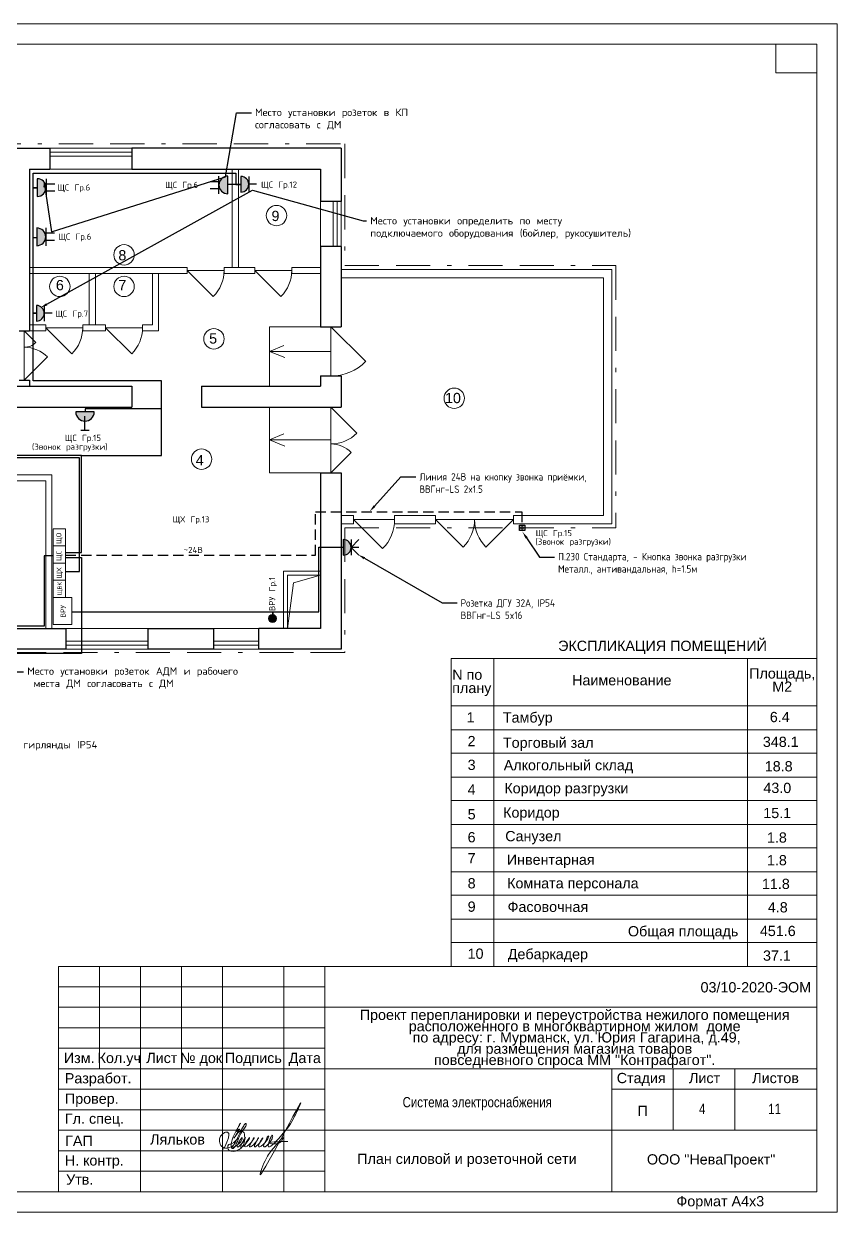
# Model space of a CAD drawing. Header units: metres. Extents: x -472 to 201, y -446 to -235.
# Drawn here: x -7.42 to 12.43, y -341.75 to -312.75 of the extents above; entities that cross this region are included whole.
import ezdxf
from ezdxf import colors
from ezdxf.entities.mleader import LeaderData, LeaderLine
from ezdxf.enums import TextEntityAlignment as Align
from ezdxf.math import Vec2, Vec3

# ---------------------------------------------------------------- set-up
doc = ezdxf.new("R2010")
doc.units = ezdxf.units.M
doc.header["$MEASUREMENT"] = 0
doc.linetypes.add('( Border )', pattern=[1.751, 0.5, -0.25, 0.5, -0.25, 0.001, -0.25])
doc.linetypes.add('( Hidden )', pattern=[0.375, 0.25, -0.125])
for name, color, linetype, lineweight in [('_ЛинииСИЛ', 82, 'Continuous', 30), ('_Электрика', 7, 'Continuous', 15), ('Level 50', 7, 'Continuous', 0), ('Level 63', 7, 'Continuous', 0)]:
    doc.layers.add(name, color=color, linetype=linetype, lineweight=lineweight)
doc.layers.add('_ЭлектрикаОбъектыАнтоции', color=7, linetype='Continuous')
doc.layers.add('Электрика', color=7, linetype='Continuous')
doc.styles.get("Standard").update_dxf_attribs({"font": 'txt.shx'})
doc.styles.add('Style-Arial', font='arial.ttf')

# ---------------------------------------------------------------- blocks, each defined once
blk = doc.blocks.new('*U241')
at = {"true_color": 0xffffff}
h = blk.add_hatch(color=7, dxfattribs=at)
h.dxf.hatch_style = 1
edge = h.paths.add_edge_path()
edge.add_line((630.8, 57.8), (630.8, 82.8))
edge.add_arc((630.8, 70.3), 12.5, 90, 270)
at = {"color": 0, "lineweight": 30}
for p, q in [((605.8, 75.3), (619.4, 75.3)), ((618.3, 57.8), (618.3, 82.8)), ((605.8, 65.3), (619.4, 65.3))]:
    blk.add_line(p, q, dxfattribs=at)
blk.add_lwpolyline([(630.8, 57.8), (630.8, 82.8, 1)], format="xyb", close=True, dxfattribs=at)
blk = doc.blocks.new('*U240')
at = {"true_color": 0xffffff}
h = blk.add_hatch(color=7, dxfattribs=at)
h.dxf.hatch_style = 1
edge = h.paths.add_edge_path()
edge.add_line((630.8, 82.8), (630.8, 57.8))
edge.add_arc((630.8, 70.3), 12.5, 270, 450)
at = {"color": 0, "lineweight": 30}
for p, q in [((655.8, 75.3), (642.3, 75.3)), ((643.3, 82.8), (643.3, 57.8)), ((655.8, 65.3), (642.3, 65.3))]:
    blk.add_line(p, q, dxfattribs=at)
blk.add_lwpolyline([(630.8, 82.8), (630.8, 57.8, 1)], format="xyb", close=True, dxfattribs=at)
blk = doc.blocks.new('*U234')
at = {"true_color": 0xffffff}
h = blk.add_hatch(color=7, dxfattribs=at)
h.dxf.hatch_style = 1
edge = h.paths.add_edge_path()
edge.add_line((-144.6, 22), (-144.6, 2))
edge.add_arc((-144.6, 12), 10, 270, 450)
at = {"color": 0, "lineweight": 30}
for p, q in [((-134.5, 22), (-134.5, 2)), ((-124.5, 12), (-134.5, 12))]:
    blk.add_line(p, q, dxfattribs=at)
blk.add_lwpolyline([(-144.6, 22), (-144.6, 2, 1)], format="xyb", close=True, dxfattribs=at)
blk = doc.blocks.new('ШР.ОУ.IP20-23.двухполюсная')
at = {"true_color": 0xffffff}
h = blk.add_hatch(color=7, dxfattribs=at)
h.dxf.hatch_style = 1
edge = h.paths.add_edge_path()
edge.add_line((0, 0), (25, 0))
edge.add_arc((12.5, 0), 12.5, 0, 180)
at = {"color": 0, "lineweight": 30}
blk.add_line((12.5, 25), (12.5, 12.5), dxfattribs=at)
blk.add_lwpolyline([(0, 0), (25, 0, 1)], format="xyb", close=True, dxfattribs=at)
blk = doc.blocks.new('*U247')
at = {"true_color": 0xffffff}
h = blk.add_hatch(color=7, dxfattribs=at)
h.dxf.hatch_style = 1
edge = h.paths.add_edge_path()
edge.add_line((-135.9, 45.3), (-135.9, 20.3))
edge.add_arc((-135.9, 32.8), 12.5, 270, 450)
at = {"color": 0, "lineweight": 30}
for p, q in [((-123.4, 45.3), (-123.4, 20.3)), ((-123.4, 32.8), (-110.9, 45.3)), ((-110.9, 32.8), (-123.4, 32.8)), ((-123.4, 32.8), (-110.9, 20.3))]:
    blk.add_line(p, q, dxfattribs=at)
blk.add_lwpolyline([(-135.9, 45.3), (-135.9, 20.3, 1)], format="xyb", close=True, dxfattribs=at)

msp = doc.modelspace()

# ---------------------------------------------------------------- hatches: boundary and pattern name
at = {"layer": '_ЭлектрикаОбъектыАнтоции', "linetype": 'Continuous', "lineweight": 0}
h = msp.add_hatch(color=7, dxfattribs=at)
h.dxf.hatch_style = 1
h.paths.add_polyline_path([(-1.45, -327.263, 1), (-1.256, -327.263, 1)])

# ---------------------------------------------------------------- linework, layer by layer
at = {"color": 1, "linetype": '( Border )', "lineweight": 13, "ltscale": 1.666667}
for p, q in [((-9.578, -315.683), (0.412, -315.683)), ((0.412, -315.683), (0.412, -318.649)), ((0.412, -318.649), (7.027, -318.649)), ((7.027, -318.649), (7.027, -325.049)), ((0.412, -325.049), (7.027, -325.049)), ((0.412, -325.049), (0.412, -328.091)), ((0.412, -328.091), (-12.382, -328.091))]:
    msp.add_line(p, q, dxfattribs=at)
at = {"color": 7, "linetype": 'Continuous', "lineweight": 30}
for p, q in [((-7.883, -315.784), (-6.783, -315.784)), ((-6.783, -315.784), (-6.783, -316.294)), ((-4.783, -315.784), (-4.783, -316.294)), ((0.327, -315.784), (-4.783, -315.784)), ((0.327, -315.784), (0.327, -317.088)), ((-7.283, -316.294), (-6.783, -316.294)), ((-7.283, -316.294), (-7.283, -320.244)), ((-4.783, -316.294), (-0.183, -316.294)), ((-0.183, -316.294), (-0.183, -317.088)), ((0.327, -317.088), (-0.183, -317.088)), ((0.327, -318.188), (-0.183, -318.188)), ((-0.183, -318.188), (-0.183, -320.144)), ((0.327, -318.188), (0.327, -320.144)), ((-0.183, -320.144), (0.327, -320.144)), ((-7.533, -320.244), (-7.283, -320.244)), ((-9.383, -321.594), (-4.783, -321.594)), ((-7.533, -321.444), (-7.283, -321.444)), ((-7.283, -321.444), (-7.283, -321.594)), ((-4.783, -321.594), (-4.783, -322.104)), ((-3.083, -321.594), (-3.083, -322.104)), ((-3.083, -321.594), (-0.183, -321.594)), ((-0.183, -321.344), (0.327, -321.344)), ((-0.183, -321.344), (-0.183, -321.594)), ((0.327, -321.344), (0.327, -322.104)), ((-12.133, -322.104), (-4.783, -322.104)), ((-3.083, -322.104), (0.327, -322.104)), ((-0.183, -323.704), (-0.183, -327.504)), ((-0.183, -323.704), (0.327, -323.704)), ((0.327, -323.704), (0.327, -328.014)), ((-7.983, -327.504), (-6.383, -327.504)), ((-6.383, -328.014), (-6.383, -327.504)), ((-4.383, -328.014), (-4.383, -327.504)), ((-4.383, -327.504), (-2.783, -327.504)), ((-2.783, -328.014), (-2.783, -327.504)), ((-0.183, -327.504), (-1.683, -327.504)), ((-1.683, -328.014), (-1.683, -327.504)), ((-6.383, -328.014), (-7.983, -328.014)), ((-2.783, -328.014), (-4.383, -328.014)), ((0.327, -328.014), (-1.683, -328.014))]:
    msp.add_line(p, q, dxfattribs=at)
at = {"color": 7, "linetype": 'Continuous', "lineweight": 13}
for p, q in [((-4.783, -315.784), (-6.783, -315.784)), ((-6.783, -316.294), (-4.783, -316.294)), ((-2.333, -316.294), (-2.333, -318.694)), ((-2.183, -316.294), (-2.183, -318.694)), ((-0.183, -317.088), (-0.183, -318.188)), ((0.327, -318.188), (0.327, -317.088)), ((-7.283, -318.694), (-3.433, -318.694)), ((-3.433, -318.694), (-3.433, -318.844)), ((-2.533, -318.694), (-2.533, -318.844)), ((-2.533, -318.694), (-1.783, -318.694)), ((-1.783, -318.694), (-1.783, -318.844)), ((-0.883, -318.694), (-0.883, -318.844)), ((-0.883, -318.694), (-0.183, -318.694)), ((-7.283, -318.844), (-3.433, -318.844)), ((-5.823, -318.844), (-5.823, -320.094)), ((-5.673, -318.844), (-5.673, -320.094)), ((-4.283, -318.844), (-4.283, -320.094)), ((-4.133, -318.844), (-4.133, -320.244)), ((-2.533, -318.844), (-1.783, -318.844)), ((-0.883, -318.844), (-0.183, -318.844)), ((0.327, -318.749), (6.927, -318.749)), ((0.327, -318.949), (6.727, -318.949)), ((6.727, -318.949), (6.727, -324.749)), ((6.927, -318.749), (6.927, -324.949)), ((-7.283, -320.094), (-6.883, -320.094)), ((-6.883, -320.094), (-6.883, -320.244)), ((-5.983, -320.094), (-5.983, -320.244)), ((-5.983, -320.094), (-5.423, -320.094)), ((-5.423, -320.094), (-5.423, -320.244)), ((-4.523, -320.094), (-4.523, -320.244)), ((-4.523, -320.094), (-4.283, -320.094)), ((-7.283, -320.244), (-6.883, -320.244)), ((-5.983, -320.244), (-5.423, -320.244)), ((-4.523, -320.244), (-4.133, -320.244)), ((-6.733, -323.754), (-7.733, -323.754)), ((-6.883, -323.904), (-7.733, -323.904)), ((-6.883, -323.904), (-6.883, -327.504)), ((-6.733, -323.754), (-6.733, -327.504)), ((0.327, -324.749), (0.627, -324.749)), ((0.627, -324.749), (0.627, -324.949)), ((1.627, -324.749), (1.627, -324.949)), ((1.627, -324.749), (2.627, -324.749)), ((2.627, -324.749), (2.627, -324.949)), ((4.527, -324.749), (4.527, -324.949)), ((4.527, -324.749), (6.727, -324.749)), ((0.327, -324.949), (0.627, -324.949)), ((1.627, -324.949), (2.627, -324.949)), ((4.527, -324.949), (6.927, -324.949)), ((-1.083, -326.104), (-1.083, -327.504)), ((-0.183, -326.104), (-1.083, -326.104)), ((-0.183, -326.204), (-0.983, -326.204)), ((-0.983, -326.204), (-0.983, -327.504)), ((-4.383, -327.504), (-6.383, -327.504)), ((-1.683, -327.504), (-2.783, -327.504)), ((-6.383, -328.014), (-4.383, -328.014)), ((-2.783, -328.014), (-1.683, -328.014)), ((3.007, -328.242), (11.925, -328.242)), ((3.007, -328.242), (3.007, -335.75)), ((4.045, -328.242), (4.045, -335.75)), ((10.236, -328.242), (10.236, -335.75)), ((11.925, -328.242), (11.925, -335.75)), ((3.007, -329.397), (11.925, -329.397)), ((3.007, -335.75), (11.925, -335.75))]:
    msp.add_line(p, q, dxfattribs=at)
at = {"color": 7, "linetype": 'Continuous', "lineweight": 0}
for p, q in [((-4.783, -315.884), (-6.783, -315.884)), ((-4.783, -315.984), (-6.783, -315.984)), ((0.127, -318.188), (0.127, -317.088)), ((0.227, -318.188), (0.227, -317.088)), ((-3.433, -318.769), (-2.533, -318.769)), ((-3.433, -318.769), (-2.796, -319.405)), ((-1.783, -318.769), (-0.883, -318.769)), ((-1.783, -318.769), (-1.146, -319.405)), ((-0.183, -320.144), (-1.428, -320.144)), ((-1.428, -320.144), (-1.428, -321.594)), ((0.072, -320.144), (0.072, -321.344)), ((0.072, -320.144), (0.921, -320.992)), ((-7.408, -320.244), (-7.408, -321.444)), ((-7.408, -320.244), (-7.125, -320.526)), ((-6.883, -320.169), (-5.983, -320.169)), ((-6.883, -320.169), (-6.246, -320.805)), ((-5.423, -320.169), (-4.523, -320.169)), ((-5.423, -320.169), (-4.786, -320.805)), ((-1.073, -320.599), (-1.428, -320.744)), ((-7.408, -321.444), (-6.842, -320.878)), ((0.072, -320.744), (-1.428, -320.744)), ((-1.054, -320.896), (-1.428, -320.744)), ((-1.428, -322.104), (-1.428, -323.704)), ((0.072, -323.704), (0.072, -322.104)), ((0.072, -322.104), (0.709, -322.74)), ((-1.073, -322.759), (-1.428, -322.904)), ((0.072, -322.904), (-1.428, -322.904)), ((-1.054, -323.056), (-1.428, -322.904)), ((0.567, -323.209), (0.072, -323.704)), ((-0.183, -323.704), (-1.428, -323.704)), ((0.627, -324.849), (1.627, -324.849)), ((0.627, -324.849), (1.334, -325.556)), ((2.627, -324.849), (4.527, -324.849)), ((2.627, -324.849), (3.299, -325.52)), ((3.856, -325.52), (4.527, -324.849)), ((-6.383, -327.814), (-4.383, -327.814)), ((-6.383, -327.914), (-4.383, -327.914)), ((-2.783, -327.814), (-1.683, -327.814)), ((-2.783, -327.914), (-1.683, -327.914)), ((3.007, -329.975), (11.925, -329.975)), ((3.007, -330.552), (11.925, -330.552)), ((3.007, -331.13), (11.925, -331.13)), ((3.007, -331.707), (11.925, -331.707)), ((3.007, -332.285), (11.925, -332.285)), ((3.007, -332.862), (11.925, -332.862)), ((3.007, -333.44), (11.925, -333.44)), ((3.007, -334.017), (11.925, -334.017)), ((3.007, -334.595), (11.925, -334.595)), ((3.007, -335.172), (11.925, -335.172))]:
    msp.add_line(p, q, dxfattribs=at)
at = {"color": 7, "linetype": 'Continuous', "lineweight": 13}
for points in [[(-6.701, -325.492), (-6.4, -325.492), (-6.4, -325.074), (-6.701, -325.074)], [(-6.701, -325.91), (-6.4, -325.91), (-6.4, -325.492), (-6.701, -325.492)], [(-6.701, -326.328), (-6.4, -326.328), (-6.4, -325.91), (-6.701, -325.91)], [(-6.701, -326.746), (-6.4, -326.746), (-6.4, -326.328), (-6.701, -326.328)], [(-6.701, -327.406), (-6.247, -327.406), (-6.247, -326.746), (-6.701, -326.746)]]:
    msp.add_lwpolyline(points, close=True, dxfattribs=at)
at = {"color": 7, "linetype": 'Continuous', "lineweight": 0, "flags": 128}
msp.add_lwpolyline([(-0.983, -327.504), (-0.837, -326.392), (-0.183, -326.204)], dxfattribs=at)
at = {"color": 7, "linetype": 'Continuous', "lineweight": 0}
for centre in [(-1.254, -317.43), (-4.974, -318.389), (-6.541, -319.159), (-4.974, -319.159), (-2.781, -320.438), (3.082, -321.887), (-3.083, -323.375)]:
    msp.add_circle(centre, 0.249, dxfattribs=at)
for centre, radius, start, end in [((-3.433, -318.769), 0.9, 315, 0), ((-1.783, -318.769), 0.9, 315, 0), ((-6.883, -320.169), 0.9, 315, 0), ((-5.423, -320.169), 0.9, 315, 0), ((-7.408, -320.244), 0.4, 270, 315), ((-7.408, -321.444), 0.8, 45, 90), ((0.072, -320.144), 1.2, 270, 315), ((0.072, -322.104), 0.9, 270, 315), ((0.072, -323.704), 0.7, 45, 90), ((0.627, -324.849), 1, 315, 360), ((2.627, -324.849), 0.95, 315, 360), ((4.527, -324.849), 0.95, 180, 225)]:
    msp.add_arc(centre, radius, start, end, dxfattribs=at)
at = {"color": 5, "linetype": 'Continuous', "lineweight": 0}
msp.add_spline([(-2.546, -340.213), (-2.443, -339.978), (-2.418, -339.884), (-2.418, -339.831), (-2.449, -339.8), (-2.498, -339.8), (-2.576, -339.845), (-2.63, -339.914), (-2.645, -339.955), (-2.645, -340.023), (-2.628, -340.087), (-2.585, -340.148), (-2.536, -340.176), (-2.469, -340.187), (-2.401, -340.169), (-2.342, -340.142), (-2.302, -340.111), (-2.231, -339.988), (-2.165, -339.852), (-2.111, -339.741), (-2.055, -339.644), (-2.018, -339.592), (-2, -339.587), (-1.993, -339.612), (-2.004, -339.653), (-2.037, -339.698), (-2.228, -340.066), (-2.289, -340.172), (-2.334, -340.198), (-2.347, -340.177), (-2.352, -340.156), (-2.36, -340.08), (-2.327, -339.957), (-2.232, -339.75), (-2.134, -339.58), (-2.231, -339.777), (-2.167, -339.722), (-2.296, -339.945), (-2.196, -339.814), (-2.121, -339.771), (-2.065, -339.786), (-2.038, -339.846), (-2.03, -339.943), (-2.101, -340.166), (-2.189, -340.23), (-2.253, -340.257), (-2.353, -340.261), (-2.421, -340.232), (-2.434, -340.21), (-2.442, -340.16), (-2.428, -340.108), (-2.352, -340.081), (-2.199, -339.944), (-2.315, -340.171), (-2.255, -340.137), (-2.101, -339.982), (-2.089, -339.937), (-2.214, -340.154), (-2.081, -340.053), (-2.013, -339.93), (-2.13, -340.163), (-1.968, -340.036), (-1.91, -339.93), (-2.033, -340.148), (-1.867, -340.042), (-1.8, -339.93), (-1.91, -340.15), (-1.74, -340.013), (-1.693, -339.93), (-1.794, -340.147), (-1.597, -339.955), (-1.592, -339.942), (-1.69, -340.135), (-1.446, -339.908), (-1.444, -339.898), (-1.568, -340.138), (-1.349, -339.908), (-1.349, -339.879), (-1.458, -340.127), (-1.157, -339.902), (-0.813, -339.409), (-0.678, -339.118), (-1.656, -340.811), (-1.473, -340.379), (-1.248, -340.089), (-1.095, -339.936), (-1.151, -340.032), (-1.421, -340.064), (-0.978, -340.022)], degree=3, dxfattribs=at)
at = {"layer": '_ЛинииСИЛ', "color": 0, "lineweight": 30}
msp.add_lwpolyline([(4.67, -324.988), (4.802, -324.988), (4.802, -325.112), (4.67, -325.112)], close=True, dxfattribs=at)
at = {"layer": '_ЛинииСИЛ', "color": 0, "lineweight": 13}
msp.add_ellipse((4.735, -325.049), major_axis=(0.033, 0), ratio=0.940243, dxfattribs=at)
at = {"layer": '_Электрика', "color": 175, "lineweight": 30}
msp.add_line((-7.104, -317.974), (-7.191, -317.974), dxfattribs=at)
for points in [[(-7.191, -316.751), (-7.191, -316.398), (-2.247, -316.398), (-2.247, -316.668), (-2.118, -316.668), (-2.443, -316.668)], [(-7.191, -320.169), (-7.191, -319.814), (-7.115, -319.814), (-7.191, -319.814), (-7.191, -316.751), (-7.109, -316.751), (-7.191, -316.751)], [(-6.011, -323.285), (-4.06, -323.285), (-4.06, -321.459), (-7.191, -321.459), (-7.191, -320.169)], [(-4.06, -322.145), (-5.924, -322.145), (-5.924, -322.216)], [(-6.398, -325.655), (-6.011, -325.655), (-6.011, -323.285), (-14.604, -323.285)], [(-6.705, -325.731), (-6.925, -325.731), (-6.925, -327.448), (-7.647, -327.448), (-7.647, -327.356), (-7.647, -327.448), (-10.456, -327.448), (-10.456, -327.366), (-10.456, -327.448), (-12.084, -327.448), (-12.084, -324.55), (-11.981, -324.55)], [(-6.399, -325.774), (-6.011, -325.774), (-6.011, -328.118), (-9.844, -328.118), (-9.844, -328.998), (-9.813, -328.998), (-9.844, -328.998), (-9.844, -329.75), (-39.753, -329.75), (-39.753, -329.794)]]:
    msp.add_lwpolyline(points, dxfattribs=at)
at = {"layer": '_Электрика', "color": 114, "lineweight": 30, "true_color": 0x139b48}
msp.add_lwpolyline([(-6.392, -326.117), (-6.059, -326.117), (-6.059, -323.341), (-15.809, -323.341), (-15.809, -324.756), (-24.518, -324.756), (-24.518, -329.31), (-22.959, -329.31), (-22.959, -329.153), (-22.959, -329.31), (-19.448, -329.31), (-19.448, -329.266), (-19.448, -329.31), (-27.696, -329.31), (-27.696, -329.162), (-27.696, -329.31), (-30.191, -329.31), (-30.191, -329.152), (-30.191, -329.311), (-32.703, -329.311), (-32.703, -329.152), (-32.703, -329.311), (-35.214, -329.311), (-35.214, -329.149)], dxfattribs=at)
at = {"layer": '_Электрика', "color": 2, "linetype": '( Hidden )', "lineweight": 30}
msp.add_lwpolyline([(-6.397, -325.715), (-0.303, -325.715), (-0.303, -324.661), (4.731, -324.661), (4.731, -324.959)], dxfattribs=at)
at = {"layer": '_Электрика', "color": 219, "lineweight": 30, "true_color": 0x642165}
msp.add_lwpolyline([(-6.241, -327.099), (-1.347, -327.099), (-1.347, -327.163), (-1.347, -327.099), (-0.265, -327.099), (-0.219, -327.099), (-0.219, -325.522), (0.36, -325.522)], dxfattribs=at)
at = {"layer": '_ЭлектрикаОбъектыАнтоции', "color": 7, "linetype": 'Continuous', "lineweight": 0}
msp.add_circle((-1.353, -327.263), 0.097, dxfattribs=at)
at = {"layer": 'Level 50', "color": 7, "linetype": 'Continuous', "lineweight": 13}
for p, q in [((-47.075, -313.25), (11.925, -313.25)), ((10.925, -313.25), (10.925, -313.95)), ((11.925, -313.25), (11.925, -341.25)), ((10.925, -313.95), (11.925, -313.95)), ((-47.514, -341.25), (11.925, -341.25))]:
    msp.add_line(p, q, dxfattribs=at)
at = {"layer": 'Level 63', "color": 7, "linetype": 'Continuous', "lineweight": 13}
for p, q in [((-6.575, -335.75), (11.925, -335.75)), ((-6.575, -335.75), (-6.575, -341.25)), ((-5.575, -335.75), (-5.575, -338.25)), ((-4.575, -335.75), (-4.575, -341.25)), ((-3.575, -335.75), (-3.575, -338.25)), ((-2.575, -335.75), (-2.575, -341.25)), ((-1.075, -335.75), (-1.075, -341.25)), ((-0.075, -335.75), (-0.075, -341.25)), ((-0.075, -336.75), (11.925, -336.75)), ((-6.575, -337.75), (-0.075, -337.75)), ((-6.575, -338.25), (-0.075, -338.25)), ((-0.075, -338.25), (11.925, -338.25)), ((6.925, -338.75), (11.925, -338.75)), ((-0.075, -339.75), (11.925, -339.75))]:
    msp.add_line(p, q, dxfattribs=at)
at = {"layer": 'Level 63', "color": 7, "linetype": 'Continuous', "lineweight": 0}
for p, q in [((-6.575, -336.25), (-0.075, -336.25)), ((-6.575, -336.75), (-0.075, -336.75)), ((-6.575, -337.25), (-0.075, -337.25)), ((-6.575, -338.75), (-0.075, -338.75)), ((-6.575, -339.25), (-0.075, -339.25)), ((-6.575, -339.75), (-0.075, -339.75)), ((-6.575, -340.25), (-0.075, -340.25)), ((-6.575, -340.75), (-0.075, -340.75))]:
    msp.add_line(p, q, dxfattribs=at)
at = {"layer": 'Level 63', "color": 7, "linetype": 'Continuous', "lineweight": 0, "flags": 128}
msp.add_lwpolyline([(12.425, -341.75), (-49.075, -341.75), (-49.075, -312.75), (12.425, -312.75), (12.425, -341.75)], close=True, dxfattribs=at)
at = {"layer": 'Level 63', "color": 175, "lineweight": 30, "true_color": 0x4554a5}
for points in [[(-5.927, -322.67), (-5.927, -322.323)], [(-6.032, -322.67), (-5.927, -322.67)], [(-5.927, -322.67), (-5.822, -322.67)]]:
    msp.add_lwpolyline(points, dxfattribs=at)
at = {"layer": 'Level 63', "color": 7, "linetype": 'Continuous', "lineweight": 13, "flags": 128}
for points in [[(6.925, -338.25), (6.925, -341.25)], [(8.425, -338.25), (8.425, -339.75)], [(9.925, -338.25), (9.925, -339.75)]]:
    msp.add_lwpolyline(points, dxfattribs=at)

# ---------------------------------------------------------------- block references
at = {"layer": '_Электрика', "color": 175, "lineweight": 18, "xscale": 0.01725505427835742, "yscale": 0.01725505427835742, "zscale": 0.01725505427835742, "rotation": 180}
for name, p in [('*U241', (3.793, -315.533)), ('*U240', (8.442, -315.47)), ('*U241', (3.784, -316.736))]:
    msp.add_blockref(name, p, dxfattribs=at)
at = {"layer": '_Электрика', "color": 175, "lineweight": 18, "xscale": 0.01896487073378239, "yscale": 0.01896487073378239, "zscale": 0.01896487073378239}
for p in [(0.621, -316.893), (-4.369, -320.041)]:
    msp.add_blockref('*U234', p, dxfattribs=at)
at = {"layer": '_Электрика', "lineweight": 18, "xscale": 0.01518412977256958, "yscale": 0.01518412977256958, "zscale": 0.01518412977256958}
msp.add_blockref('*U247', (2.439, -326.024), dxfattribs=at)
at = {"layer": 'Level 63', "color": 146, "lineweight": 30, "true_color": 0x105689, "xscale": 0.01798282352377563, "yscale": 0.01798282352377563, "zscale": 0.01798282352377563, "rotation": 180}
msp.add_blockref('ШР.ОУ.IP20-23.двухполюсная', (-5.702, -322.22), dxfattribs=at)

# ---------------------------------------------------------------- texts
at = {"color": 7, "linetype": 'Continuous', "lineweight": 0, "style": 'Style-Arial'}
for s, p in [('9', (-1.28, -317.314)), ('8', (-5.015, -318.273)), ('6', (-6.54, -319.002)), ('7', (-5.016, -319.002)), ('5', (-2.801, -320.304)), ('10', (3.05, -321.757)), ('4', (-3.128, -323.275)), ('1', (3.481, -329.549)), ('Тамбур', (4.875, -329.551)), ('6.4', (11.024, -329.541)), ('2', (3.504, -330.128)), ('Торговый зал', (5.374, -330.167)), ('348.1', (11.048, -330.146)), ('3', (3.505, -330.707)), ('Алкогольный склад', (5.868, -330.715)), ('18.8', (10.997, -330.743)), ('4', (3.505, -331.31)), ('Коридор разгрузки', (5.818, -331.279)), ('43.0', (10.963, -331.271)), ('5', (3.506, -331.914)), ('Коридор ', (5.013, -331.872)), ('15.1', (10.961, -331.883)), ('6', (3.505, -332.474)), ('Санузел', (5.012, -332.447)), ('1.8', (10.953, -332.482)), ('7', (3.505, -332.986)), ('Инвентарная', (5.435, -333.022)), ('1.8', (10.953, -333.035)), ('8', (3.506, -333.598)), ('Комната персонала', (5.976, -333.597)), ('11.8', (10.928, -333.613)), ('9', (3.506, -334.168)), ('Фасовочная', (5.366, -334.172)), ('4.8', (10.975, -334.184)), ('Общая площадь ', (8.714, -334.768)), ('451.6', (10.975, -334.761)), ('10', (3.602, -335.316)), ('Дебаркадер', (5.366, -335.325)), ('37.1', (10.954, -335.363))]:
    msp.add_text(s, height=0.25, dxfattribs=at).set_placement(p, align=Align.TOP_CENTER)
at = {"color": 7, "lineweight": 13, "style": 'Style-Arial'}
msp.add_text('ЭКСПЛИКАЦИЯ ПОМЕЩЕНИЙ ', height=0.25, dxfattribs=at).set_placement((5.616, -327.804), align=Align.TOP_LEFT)
at = {"color": 7, "linetype": 'Continuous', "lineweight": 13, "style": 'Style-Arial'}
for s, p in [('03/10-2020-ЭОМ', (10.439, -336.136)), ('П', (7.676, -339.152))]:
    msp.add_text(s, height=0.25, dxfattribs=at).set_placement(p, align=Align.TOP_CENTER)
at = {"color": 7, "linetype": 'Continuous', "lineweight": 0, "style": 'Style-Arial', "width": 0.8}
for s, p in [('4', (9.13, -339.103)), ('11', (10.898, -339.103))]:
    msp.add_text(s, height=0.25, dxfattribs=at).set_placement(p, align=Align.TOP_CENTER)
at = {"color": 7, "linetype": 'Continuous', "lineweight": 13, "char_height": 0.25, "style": 'Style-Arial'}
for s, insert, attachment_point, line_spacing_factor in [('N по \\Pплану', (3.033, -328.508), 1, 0.776524), ('Наименование', (5.957, -328.643), 1, 0.6), ('Проект перепланировки и переустройства нежилого помещения \\Pрасположенного в многоквартирном жилом  доме \\P по адресу: г. Мурманск, ул. Юрия Гагарина, д.49,\\Pдля размещения магазина товаров \\Pповседневного спроса ММ "Контрафагот".', (6.019, -336.808), 2, 0.66)]:
    msp.add_mtext(s, dxfattribs=dict(at, insert=insert, attachment_point=attachment_point, line_spacing_factor=line_spacing_factor))
at = {"color": 7, "linetype": 'Continuous', "lineweight": 0, "char_height": 0.25, "style": 'Style-Arial'}
for s, insert, attachment_point, line_spacing_factor in [('Площадь,\\PМ2', (11.084, -328.477), 2, 0.776524), ('{\\W0.8;Система электроснабжения}', (3.642, -339.101), 5, 0.9)]:
    msp.add_mtext(s, dxfattribs=dict(at, insert=insert, attachment_point=attachment_point, line_spacing_factor=line_spacing_factor))
at = {"color": 7, "linetype": 'Continuous', "lineweight": 13, "insert": (3.392, -340.484), "char_height": 0.25, "width": 6.62488, "attachment_point": 5, "line_spacing_factor": 0.776524, "style": 'Style-Arial'}
msp.add_mtext('План силовой и розеточной сети', dxfattribs=at)
at = {"layer": '_Электрика', "linetype": 'Continuous', "lineweight": 30}
for s, p in [('ЩС Гр.6', (-6.604, -316.819)), ('ЩС Гр.6', (-3.971, -316.756)), ('ЩС Гр.12', (-1.631, -316.749)), ('ЩС Гр.6', (-6.577, -318.018)), ('ЩС Гр.7', (-6.652, -319.897)), ('(Звонок разгрузки)', (-7.222, -323.146)), ('ЩС Гр.15', (-6.42, -322.929)), ('ЩХ Гр.13', (-3.79, -324.917)), ('(Звонок разгрузки)', (5.06, -325.462)), ('ЩС Гр.15', (5.069, -325.253))]:
    msp.add_text(s, height=0.15, dxfattribs=at).set_placement(p)
for s, height, p in [('ЩО', 0.1228, (-6.504, -325.443)), ('ЩС', 0.1228, (-6.504, -325.86)), ('ЩХ', 0.1228, (-6.498, -326.287)), ('ЩВК', 0.1039, (-6.496, -326.693)), ('ВРУ Гр.1', 0.15, (-1.286, -327.083)), ('ВРУ', 0.1228, (-6.4, -327.243))]:
    msp.add_text(s, height=height, rotation=90, dxfattribs=at).set_placement(p)
at = {"layer": '_Электрика', "linetype": 'Continuous', "lineweight": 13}
msp.add_text('~24В', height=0.15, dxfattribs=at).set_placement((-3.516, -325.664))
at = {"layer": 'Level 63', "color": 7, "linetype": 'Continuous', "lineweight": 0, "style": 'Style-Arial'}
for s, p in [('Изм.', (-6.068, -337.985)), ('Кол.уч', (-5.091, -337.985)), ('Лист', (-4.052, -337.985)), ('№ док', (-3.093, -337.985)), ('Подпись', (-1.819, -337.985)), ('Дата', (-0.564, -337.985)), ('Разработ.', (-5.606, -338.481)), ('Стадия', (7.643, -338.475)), ('Лист', (9.188, -338.475)), ('Листов', (10.921, -338.475)), ('Провер.', (-5.761, -338.979)), ('Гл. спец.', (-5.694, -339.466)), ('ГАП', (-6.074, -340.007)), ('Н. контр.', (-5.699, -340.485)), ('ООО "НеваПроект"', (9.348, -340.46)), ('Утв.', (-6.055, -340.952)), ('Формат А4х3', (9.572, -341.481))]:
    msp.add_text(s, height=0.25, dxfattribs=at).set_placement(p, align=Align.MIDDLE_CENTER)
msp.add_text('Ляльков', height=0.25, dxfattribs=at).set_placement((-3.67, -339.848), align=Align.TOP_CENTER)

# ---------------------------------------------------------------- leaders
at = {"layer": 'Электрика', "lineweight": 13}
ml = msp.add_multileader_mtext('Standard', dxfattribs=at)
ml.set_content('Место установки розеток в КП\\Pсогласовать с ДМ', color=256)
ml.set_leader_properties()
ml.build(insert=Vec2(0, 0))
ml.multileader.update_dxf_attribs({"text_right_attachment_type": 6, "dogleg_length": 0.36, "arrow_head_size": 0.18})
ctx = ml.context
ctx.base_point, ctx.char_height, ctx.arrow_head_size, ctx.landing_gap_size, ctx.plane_origin = Vec3(-1.868, -314.926), 0.18, 0.18, 0.09, Vec3(-0.622, -318.5)
ctx.right_attachment = 6
notes = []
notes.append((ctx, [(0, (1, 1, 0), (-2.233, -314.926), (1, 0), 0.366, [(2, [(-6.937, -316.561), (-6.747, -317.828), (-2.499, -316.485)], 0, [])])]))
ctx.mtext.insert, ctx.mtext.width, ctx.mtext.flow_direction = Vec3(-1.778, -314.821), 6.40441, 5
ml = msp.add_multileader_mtext('Standard', dxfattribs=at)
ml.set_content('Место установки определить по месту\\Pподключаемого оборудования (бойлер, рукосушитель)', color=256)
ml.set_leader_properties()
ml.build(insert=Vec2(0, 0))
ml.multileader.update_dxf_attribs({"text_right_attachment_type": 6, "dogleg_length": 0.36, "arrow_head_size": 0.18})
ctx = ml.context
ctx.base_point, ctx.char_height, ctx.arrow_head_size, ctx.landing_gap_size, ctx.plane_origin = Vec3(0.943, -317.556), 0.18, 0.18, 0.09, Vec3(11.675, -324.222)
ctx.right_attachment = 6
notes.append((ctx, [(0, (1, 1, 0), (0.86, -317.556), (1, 0), 0.0833, [(0, [(-7.015, -319.681), (-1.844, -316.814)], 0, [])])]))
ctx.mtext.insert, ctx.mtext.width, ctx.mtext.flow_direction = Vec3(1.033, -317.466), 6.40441, 5
ml = msp.add_multileader_mtext('Standard', dxfattribs=at)
ml.set_content('{\\Fgeniso|c204;Линия 24В на кнопку звонка приёмки,\\PВВГнг-LS 2x1.5}', color=256)
ml.set_leader_properties()
ml.build(insert=Vec2(0, 0))
ml.multileader.update_dxf_attribs({"text_right_attachment_type": 6, "dogleg_length": 0.36, "arrow_head_size": 0.18})
ctx = ml.context
ctx.base_point, ctx.char_height, ctx.arrow_head_size, ctx.landing_gap_size, ctx.plane_origin = Vec3(2.144, -323.806), 0.18, 0.18, 0.09, Vec3(1.155, -322.552)
ctx.right_attachment = 6
notes.append((ctx, [(0, (1, 1, 0), (1.779, -323.806), (1, 0), 0.366, [(0, [(1.018, -324.652)], 0, [])])]))
ctx.mtext.insert, ctx.mtext.width, ctx.mtext.flow_direction = Vec3(2.234, -323.716), 6.40441, 5
ml = msp.add_multileader_mtext('Standard', dxfattribs=at)
ml.set_content('Место установки розеток АДМ и рабочего\\P места ДМ согласовать с ДМ', color=256)
ml.set_leader_properties()
ml.build(insert=Vec2(0, 0))
ml.multileader.update_dxf_attribs({"text_right_attachment_type": 6, "dogleg_length": 0.36, "arrow_head_size": 0.18})
ctx = ml.context
ctx.base_point, ctx.char_height, ctx.arrow_head_size, ctx.landing_gap_size, ctx.plane_origin = Vec3(-7.426, -328.561), 0.18, 0.18, 0.09, Vec3(-5.335, -332.42)
ctx.right_attachment = 6
notes.append((ctx, [(0, (1, 1, 0), (-7.793, -328.561), (1, 0), 0.367, [(2, [(-11.802, -324.67), (-10.262, -327.197), (-7.634, -327.369)], 0, [])])]))
ctx.mtext.insert, ctx.mtext.width, ctx.mtext.flow_direction = Vec3(-7.336, -328.456), 6.40441, 5
ml = msp.add_multileader_mtext('Standard', dxfattribs=at)
ml.set_content('{\\Fgeniso|c204;П.230 Стандарта, - Кнопка звонка разгрузки\\PМеталл., антивандальная, h=1.5м}', color=256)
ml.set_leader_properties()
ml.build(insert=Vec2(0, 0))
ml.multileader.update_dxf_attribs({"text_right_attachment_type": 6, "dogleg_length": 0.36, "arrow_head_size": 0.18})
ctx = ml.context
ctx.base_point, ctx.char_height, ctx.arrow_head_size, ctx.landing_gap_size, ctx.plane_origin = Vec3(5.525, -325.766), 0.18, 0.18, 0.09, Vec3(5.982, -325.084)
ctx.right_attachment = 6
notes.append((ctx, [(0, (1, 1, 0), (5.16, -325.766), (1, 0), 0.366, [(0, [(4.745, -325.144)], 0, [])])]))
ctx.mtext.insert, ctx.mtext.width, ctx.mtext.flow_direction = Vec3(5.615, -325.662), 6.40441, 5
ml = msp.add_multileader_mtext('Standard', dxfattribs=at)
ml.set_content('{\\Fgeniso|c204;Розетка ДГУ 32А, IP54\\PВВГнг-LS 5x16}', color=256)
ml.set_leader_properties()
ml.build(insert=Vec2(0, 0))
ml.multileader.update_dxf_attribs({"text_right_attachment_type": 6, "dogleg_length": 0.36, "arrow_head_size": 0.18})
ctx = ml.context
ctx.base_point, ctx.char_height, ctx.arrow_head_size, ctx.landing_gap_size, ctx.plane_origin = Vec3(3.149, -326.883), 0.18, 0.18, 0.09, Vec3(2.16, -325.629)
ctx.right_attachment = 6
notes.append((ctx, [(0, (1, 1, 0), (2.784, -326.883), (1, 0), 0.366, [(0, [(0.734, -325.702)], 0, [])])]))
ctx.mtext.insert, ctx.mtext.width, ctx.mtext.flow_direction = Vec3(3.239, -326.793), 6.40441, 5
ml = msp.add_multileader_mtext('Standard', dxfattribs=at)
ml.set_content('Розетка гирлянды IP54', color=256)
ml.set_leader_properties()
ml.build(insert=Vec2(0, 0))
ml.multileader.update_dxf_attribs({"text_right_attachment_type": 6, "dogleg_length": 0.36, "arrow_head_size": 0.18})
ctx = ml.context
ctx.base_point, ctx.char_height, ctx.arrow_head_size, ctx.landing_gap_size, ctx.plane_origin = Vec3(-8.58, -330.369), 0.18, 0.18, 0.09, Vec3(-7.635, -333.142)
ctx.right_attachment = 6
notes.append((ctx, [(0, (1, 1, 0), (-8.946, -330.369), (1, 0), 0.366, [(0, [(-9.626, -329.08)], 0, [])])]))
ctx.mtext.insert, ctx.mtext.width, ctx.mtext.flow_direction = Vec3(-8.49, -330.251), 6.40441, 5
for ctx, leaders in notes:
    for number, flags, end, landing, length, lines in leaders:
        leader = LeaderData()
        leader.index, (leader.has_last_leader_line, leader.has_dogleg_vector, leader.attachment_direction) = number, flags
        leader.last_leader_point, leader.dogleg_vector, leader.dogleg_length = Vec3(end), Vec3(landing), length
        for number, points, colour, breaks in lines:
            line = LeaderLine()
            line.index, line.vertices, line.color, line.breaks = number, Vec3.list(points), colors.encode_raw_color(colour), breaks
            leader.lines.append(line)
        ctx.leaders.append(leader)

doc.saveas('drawing.dxf')
